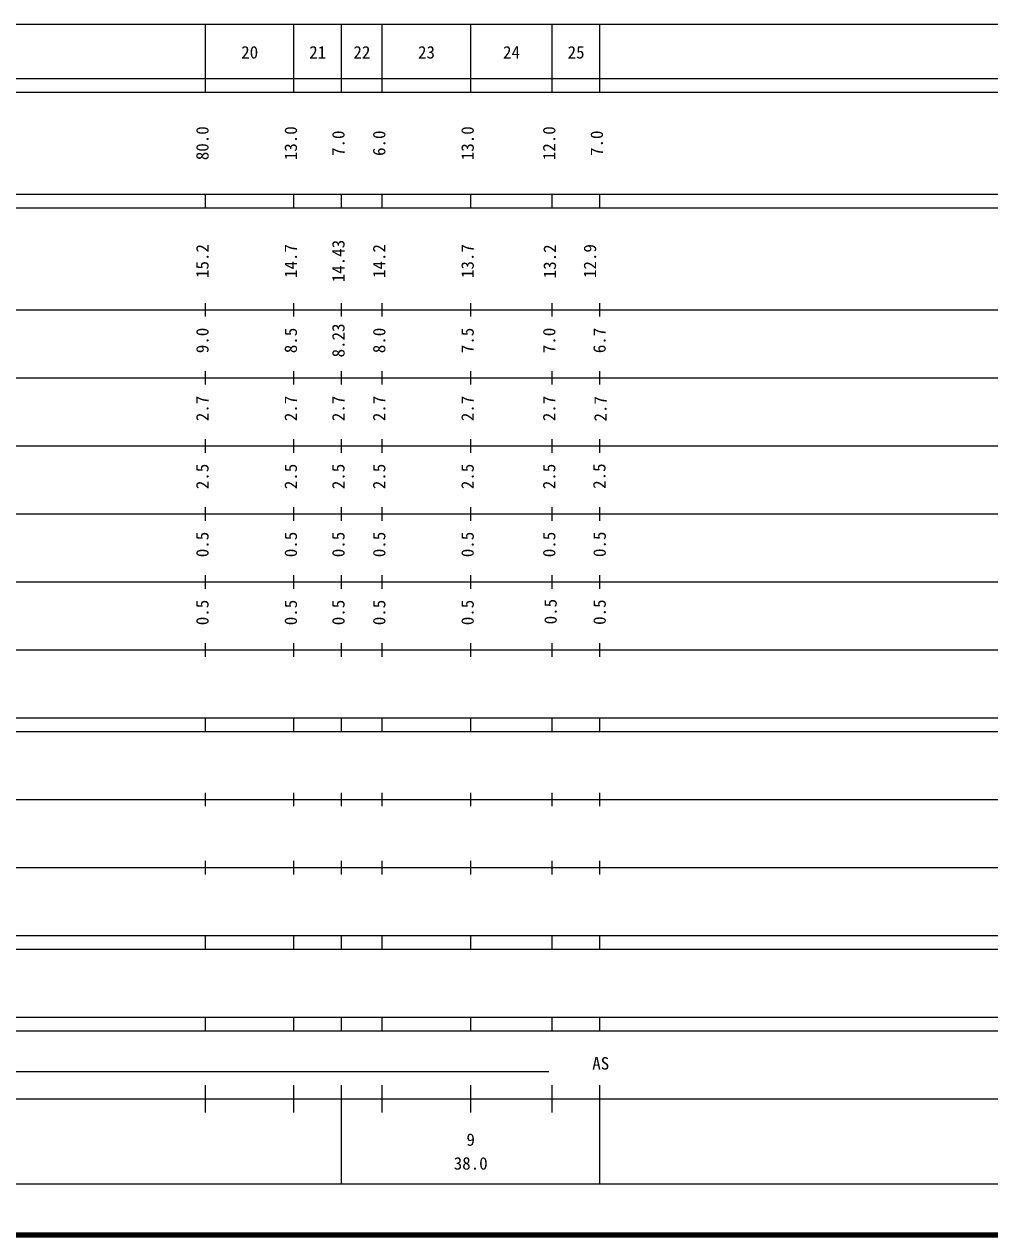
# Model space of a CAD drawing. Units: millimetres, scale not verified. Extents: x 40000 to 680000, y 20000 to 380000.
# Drawn here: x 321338 to 463342, y 20000 to 198000 of the extents above; entities that cross this region are included whole.
import ezdxf
from ezdxf.enums import TextEntityAlignment as Align

# ---------------------------------------------------------------- set-up
doc = ezdxf.new("R2010")
doc.units = ezdxf.units.MM
doc.header["$LTSCALE"] = 1000
doc.layers.add('M-TTL', color=2, linetype='Continuous', lineweight=140)
doc.layers.add('M-TTL-BAND', color=7, linetype='Continuous', lineweight=25)
doc.styles.add('ＭＳ ゴシック', font='')
doc.styles.get('ＭＳ ゴシック').set_extended_font_data('MS Gothic')

msp = doc.modelspace()

# ---------------------------------------------------------------- linework, layer by layer
at = {"layer": 'M-TTL'}
msp.add_line((40000, 20000), (680000, 20000), dxfattribs=at)
at = {"layer": 'M-TTL-BAND'}
for p, q in [((68000, 198000), (579000, 198000)), ((348000, 188000), (348000, 198000)), ((361000, 188000), (361000, 198000)), ((368000, 188000), (368000, 198000)), ((374000, 188000), (374000, 198000)), ((387000, 188000), (387000, 198000)), ((399000, 188000), (399000, 198000)), ((406000, 188000), (406000, 198000)), ((406000, 188000), (406000, 198000)), ((406000, 188000), (406000, 198000)), ((406000, 188000), (406000, 198000)), ((406000, 188000), (406000, 198000)), ((40000, 190000), (579000, 190000)), ((40000, 188000), (579000, 188000)), ((40000, 173000), (579000, 173000)), ((348000, 171000), (348000, 173000)), ((361000, 171000), (361000, 173000)), ((368000, 171000), (368000, 173000)), ((374000, 171000), (374000, 173000)), ((387000, 171000), (387000, 173000)), ((399000, 171000), (399000, 173000)), ((406000, 171000), (406000, 173000)), ((406000, 171000), (406000, 173000)), ((406000, 171000), (406000, 173000)), ((406000, 171000), (406000, 173000)), ((406000, 171000), (406000, 173000)), ((40000, 171000), (579000, 171000)), ((348000, 155000), (348000, 157000)), ((361000, 155000), (361000, 157000)), ((368000, 155000), (368000, 157000)), ((374000, 155000), (374000, 157000)), ((387000, 155000), (387000, 157000)), ((399000, 155000), (399000, 157000)), ((406000, 155000), (406000, 157000)), ((406000, 155000), (406000, 157000)), ((406000, 155000), (406000, 157000)), ((406000, 155000), (406000, 157000)), ((406000, 155000), (406000, 157000)), ((40000, 156000), (579000, 156000)), ((46000, 146000), (579000, 146000)), ((348000, 145000), (348000, 147000)), ((361000, 145000), (361000, 147000)), ((368000, 145000), (368000, 147000)), ((374000, 145000), (374000, 147000)), ((387000, 145000), (387000, 147000)), ((399000, 145000), (399000, 147000)), ((406000, 145000), (406000, 147000)), ((406000, 145000), (406000, 147000)), ((406000, 145000), (406000, 147000)), ((406000, 145000), (406000, 147000)), ((406000, 145000), (406000, 147000)), ((52000, 136000), (579000, 136000)), ((348000, 135000), (348000, 137000)), ((361000, 135000), (361000, 137000)), ((368000, 135000), (368000, 137000)), ((374000, 135000), (374000, 137000)), ((387000, 135000), (387000, 137000)), ((399000, 135000), (399000, 137000)), ((406000, 135000), (406000, 137000)), ((406000, 135000), (406000, 137000)), ((406000, 135000), (406000, 137000)), ((406000, 135000), (406000, 137000)), ((406000, 135000), (406000, 137000)), ((348000, 125000), (348000, 127000)), ((361000, 125000), (361000, 127000)), ((368000, 125000), (368000, 127000)), ((374000, 125000), (374000, 127000)), ((387000, 125000), (387000, 127000)), ((399000, 125000), (399000, 127000)), ((406000, 125000), (406000, 127000)), ((406000, 125000), (406000, 127000)), ((406000, 125000), (406000, 127000)), ((406000, 125000), (406000, 127000)), ((406000, 125000), (406000, 127000)), ((46000, 126000), (579000, 126000)), ((52000, 116000), (579000, 116000)), ((348000, 115000), (348000, 117000)), ((361000, 115000), (361000, 117000)), ((368000, 115000), (368000, 117000)), ((374000, 115000), (374000, 117000)), ((387000, 115000), (387000, 117000)), ((399000, 115000), (399000, 117000)), ((406000, 115000), (406000, 117000)), ((406000, 115000), (406000, 117000)), ((406000, 115000), (406000, 117000)), ((406000, 115000), (406000, 117000)), ((406000, 115000), (406000, 117000)), ((348000, 105000), (348000, 107000)), ((361000, 105000), (361000, 107000)), ((368000, 105000), (368000, 107000)), ((374000, 105000), (374000, 107000)), ((387000, 105000), (387000, 107000)), ((399000, 105000), (399000, 107000)), ((406000, 105000), (406000, 107000)), ((406000, 105000), (406000, 107000)), ((406000, 105000), (406000, 107000)), ((406000, 105000), (406000, 107000)), ((406000, 105000), (406000, 107000)), ((46000, 106000), (579000, 106000)), ((40000, 96000), (579000, 96000)), ((348000, 94000), (348000, 96000)), ((361000, 94000), (361000, 96000)), ((368000, 94000), (368000, 96000)), ((374000, 94000), (374000, 96000)), ((387000, 94000), (387000, 96000)), ((399000, 94000), (399000, 96000)), ((406000, 94000), (406000, 96000)), ((406000, 94000), (406000, 96000)), ((406000, 94000), (406000, 96000)), ((406000, 94000), (406000, 96000)), ((406000, 94000), (406000, 96000)), ((40000, 94000), (579000, 94000)), ((49000, 84000), (579000, 84000)), ((348000, 83000), (348000, 85000)), ((361000, 83000), (361000, 85000)), ((368000, 83000), (368000, 85000)), ((374000, 83000), (374000, 85000)), ((387000, 83000), (387000, 85000)), ((399000, 83000), (399000, 85000)), ((406000, 83000), (406000, 85000)), ((406000, 83000), (406000, 85000)), ((406000, 83000), (406000, 85000)), ((406000, 83000), (406000, 85000)), ((406000, 83000), (406000, 85000)), ((348000, 73000), (348000, 75000)), ((361000, 73000), (361000, 75000)), ((368000, 73000), (368000, 75000)), ((374000, 73000), (374000, 75000)), ((387000, 73000), (387000, 75000)), ((399000, 73000), (399000, 75000)), ((406000, 73000), (406000, 75000)), ((406000, 73000), (406000, 75000)), ((406000, 73000), (406000, 75000)), ((406000, 73000), (406000, 75000)), ((406000, 73000), (406000, 75000)), ((40000, 74000), (579000, 74000)), ((40000, 64000), (579000, 64000)), ((348000, 62000), (348000, 64000)), ((361000, 62000), (361000, 64000)), ((368000, 62000), (368000, 64000)), ((374000, 62000), (374000, 64000)), ((387000, 62000), (387000, 64000)), ((399000, 62000), (399000, 64000)), ((406000, 62000), (406000, 64000)), ((406000, 62000), (406000, 64000)), ((406000, 62000), (406000, 64000)), ((406000, 62000), (406000, 64000)), ((406000, 62000), (406000, 64000)), ((40000, 62000), (579000, 62000)), ((40000, 52000), (579000, 52000)), ((348000, 50000), (348000, 52000)), ((361000, 50000), (361000, 52000)), ((368000, 50000), (368000, 52000)), ((374000, 50000), (374000, 52000)), ((387000, 50000), (387000, 52000)), ((399000, 50000), (399000, 52000)), ((406000, 50000), (406000, 52000)), ((406000, 50000), (406000, 52000)), ((406000, 50000), (406000, 52000)), ((406000, 50000), (406000, 52000)), ((406000, 50000), (406000, 52000)), ((40000, 50000), (579000, 50000)), ((71000, 44000), (398500, 44000)), ((348000, 38000), (348000, 42000)), ((361000, 38000), (361000, 42000)), ((368000, 27500), (368000, 42000)), ((374000, 38000), (374000, 42000)), ((387000, 38000), (387000, 42000)), ((399000, 38000), (399000, 42000)), ((406000, 38000), (406000, 42000)), ((406000, 38000), (406000, 42000)), ((406000, 27500), (406000, 42000)), ((406000, 38000), (406000, 42000)), ((406000, 27500), (406000, 42000)), ((40000, 40000), (579000, 40000)), ((68000, 27500), (579000, 27500))]:
    msp.add_line(p, q, dxfattribs=at)

# ---------------------------------------------------------------- texts
at = {"layer": 'M-TTL-BAND', "style": 'ＭＳ ゴシック'}
for s, p in [('20', (354500, 192405)), ('21', (364500, 192405)), ('22', (371000, 192405)), ('23', (380500, 192405)), ('24', (393000, 192405)), ('25', (402500, 192405)), ('AS', (406128, 43741)), ('9', (387000, 32523)), ('38.0', (387000, 29033))]:
    msp.add_text(s, height=1833, dxfattribs=at).set_placement(p, align=Align.BOTTOM_CENTER)
for s, p in [('80.0', (349000, 180500)), ('13.0', (362000, 180500)), ('7.0', (369000, 180500)), ('6.0', (375000, 180500)), ('13.0', (388000, 180500)), ('12.0', (400000, 180500)), ('7.0', (407000, 180500)), ('15.2', (349000, 163174)), ('14.43', (369000, 163174)), ('14.2', (375000, 163174)), ('14.7', (362000, 163174)), ('13.7', (388000, 163174)), ('13.2', (400092, 163133)), ('12.9', (406000, 163174)), ('9.0', (349000, 151500)), ('8.5', (362000, 151500)), ('8.23', (369000, 151500)), ('8.0', (375000, 151500)), ('7.5', (388000, 151500)), ('7.0', (400000, 151500)), ('6.7', (407402, 151500)), ('2.7', (349000, 141500)), ('2.7', (362000, 141500)), ('2.7', (369000, 141500)), ('2.7', (375000, 141500)), ('2.7', (388000, 141500)), ('2.7', (400000, 141500)), ('2.7', (407541, 141447)), ('2.5', (349000, 131500)), ('2.5', (362000, 131500)), ('2.5', (369000, 131500)), ('2.5', (375000, 131500)), ('2.5', (388000, 131500)), ('2.5', (400000, 131500)), ('2.5', (407376, 131550)), ('0.5', (349000, 121500)), ('0.5', (362000, 121500)), ('0.5', (369000, 121500)), ('0.5', (375000, 121500)), ('0.5', (388000, 121500)), ('0.5', (400000, 121500)), ('0.5', (407417, 121529)), ('0.5', (349000, 111500)), ('0.5', (362000, 111500)), ('0.5', (369000, 111500)), ('0.5', (375000, 111500)), ('0.5', (388000, 111500)), ('0.5', (400199, 111633)), ('0.5', (407417, 111550))]:
    msp.add_text(s, height=1833, rotation=90, dxfattribs=at).set_placement(p, align=Align.BOTTOM_CENTER)

doc.saveas('drawing.dxf')
